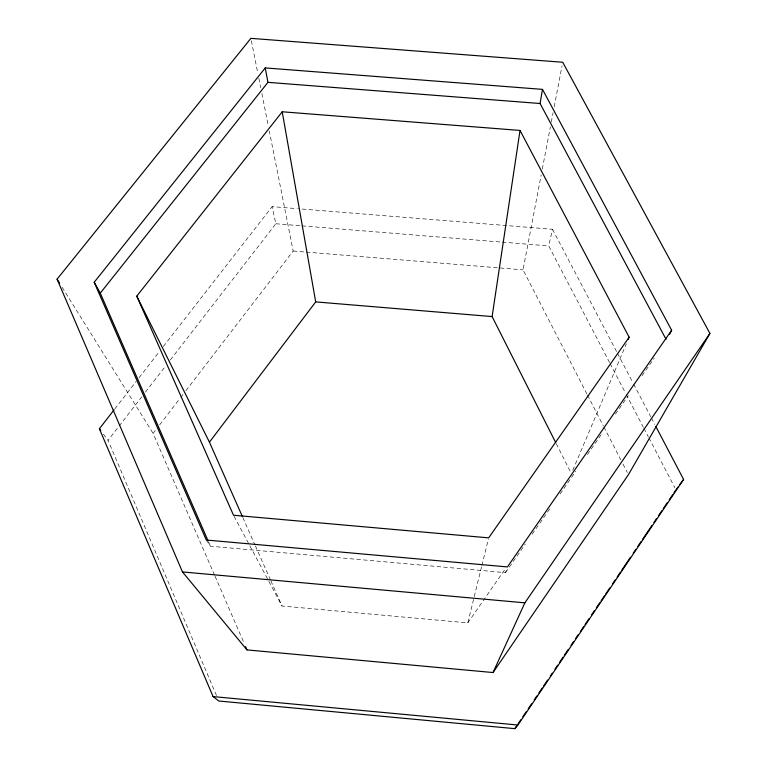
<?xml version="1.0" encoding="UTF-8"?>
<svg xmlns="http://www.w3.org/2000/svg" width="767" height="767" viewBox="0 0 767 767"><rect width="100%" height="100%" fill="white"/><g stroke="black" fill="none" stroke-linecap="round" stroke-linejoin="round"><path stroke-width="0.58" stroke-dasharray="3.83 2.88" d="M586.937 394.008L523.027 269.859L541.195 174.857M542.317 168.989L550.399 126.766M551.291 122.078L553.084 112.691M554.205 106.824L562.058 65.78M609.592 362.57L548.731 245.929L552.499 229.285L298.373 208.749M249.869 545.845L282.026 606.016L467.803 622.89L481.618 566.583M481.897 565.432L488.387 539.009M206.304 540.026L210.426 546.219L505.52 572.633L506.805 568.826M572.776 470.315L626.351 343.808M505.52 572.633L525.318 544.091M532.145 534.244L549.891 508.655M560.121 493.89L575.825 471.245M587.426 454.515L602.44 432.856M615.412 414.151L628.374 395.456M642.027 375.763L654.318 358.045M467.803 622.89L505.28 568.874M214.578 575.173L153.093 433.393L156.017 429.597M159.661 424.841L180.092 398.246M180.82 397.296L183.006 394.449M185.93 390.652L293.176 251.03L269.342 131.176M216.505 695.516L108.042 440.363L141.751 396.846M145.414 392.119L165.931 365.638M170.322 359.963L275.852 223.753L272.122 206.62L297.174 208.653M114.829 408.878L136.143 381.477M139.086 377.69L158.932 352.178M163.342 346.502L272.122 206.62M275.852 223.753L300.875 225.786M302.064 225.881L501.072 242.056M502.26 242.151L548.731 245.929M293.176 251.03L305.084 252.007M306.273 252.103L523.027 269.859M103.382 434.103L108.042 440.363M62.137 287.289L153.093 433.393M234.069 516.287L249.304 544.791M552.499 229.285L616.936 352.245M617.493 353.299L633.043 382.982M633.6 384.037L650.819 416.893M651.375 417.957L654.702 424.314M610.149 363.625L625.632 393.318M626.188 394.382L643.34 427.248M643.897 428.312L648.316 436.787M648.872 437.852L674.874 487.687M587.484 395.063L603.322 425.838M603.869 426.903L620.8 459.788M622.986 464.035L627.348 472.53M556.276 443.7L570.83 472.549M242.823 517.543L254.922 544.848M255.411 545.941L270.406 579.804M270.895 580.897L282.026 606.016M208.519 541.838L210.426 546.219M215.057 576.266L244.136 643.312M251.355 40.699L257.894 73.603M258.834 78.301L260.703 87.697M261.873 93.574L268.412 126.478"/><path stroke-width="1.15" d="M555.739 442.636L492.107 316.57L520.026 130.438L282.218 111.781L136.766 296.158L233.504 515.232L488.665 537.859L629.141 337.212L520.026 130.438M666.034 339.273L540.083 103.507L542.499 89.375L265.238 67.918L94.197 282.256L206.304 540.026L507.447 566.928L671.643 330.241L542.499 89.375M628.211 339.407L629.141 337.212M493.028 672.544L524.868 602.833L709.916 333.424L562.729 62.261L250.886 38.35L57.084 279.169L182.488 571.942L246.993 649.908L493.028 672.544L628.441 474.648L709.916 333.424M669.62 334.278L671.643 330.241M114.091 409.827L99.394 428.734L213.082 696.589L218.844 701.019L514.82 728.65L516.833 725.678M518.166 723.693L520.841 719.734M522.845 716.762L526.191 711.805M528.195 708.833L531.541 703.876M534.216 699.907L536.89 695.947M538.894 692.975L542.24 688.018M543.573 686.034L547.59 680.089M550.265 676.12L552.269 673.148M554.944 669.188L557.619 665.219M559.622 662.247L562.968 657.29M564.311 655.315L568.318 649.371M570.993 645.402L573.668 641.442M575.672 638.46L578.347 634.501M580.36 631.529L583.697 626.572M585.039 624.587L589.046 618.643M591.721 614.683L594.396 610.714M596.41 607.742L599.746 602.785M601.088 600.81L604.434 595.854M605.767 593.869L609.784 587.925M612.459 583.955L615.134 579.996M617.138 577.024L620.484 572.067M621.816 570.082L630.512 557.197M633.187 553.237L635.862 549.268M637.866 546.296L641.212 541.339M642.545 539.364L651.912 525.491M653.915 522.509L656.59 518.55M658.594 515.577L661.94 510.621M663.273 508.636L667.29 502.692M669.294 499.72L672.64 494.763M673.972 492.778L675.315 490.803M514.82 728.65L517.907 725.026L683.589 479.433L655.814 426.433M675.986 489.806L678.057 486.978M679.437 485.089L683.589 479.433M242.343 516.45L209.429 442.166L315.707 301.901L282.218 111.781M208.039 540.745L100.285 293.119L267.951 82.347L265.238 67.918M267.951 82.347L540.083 103.507M315.707 301.901L492.107 316.57M182.488 571.942L524.868 602.833M213.082 696.589L517.907 725.026M99.394 428.734L100.726 430.517M57.084 279.169L59.615 283.224M94.197 282.256L100.285 293.119M136.766 296.158L209.429 442.166M245.565 646.61L246.993 649.908"/></g></svg>
